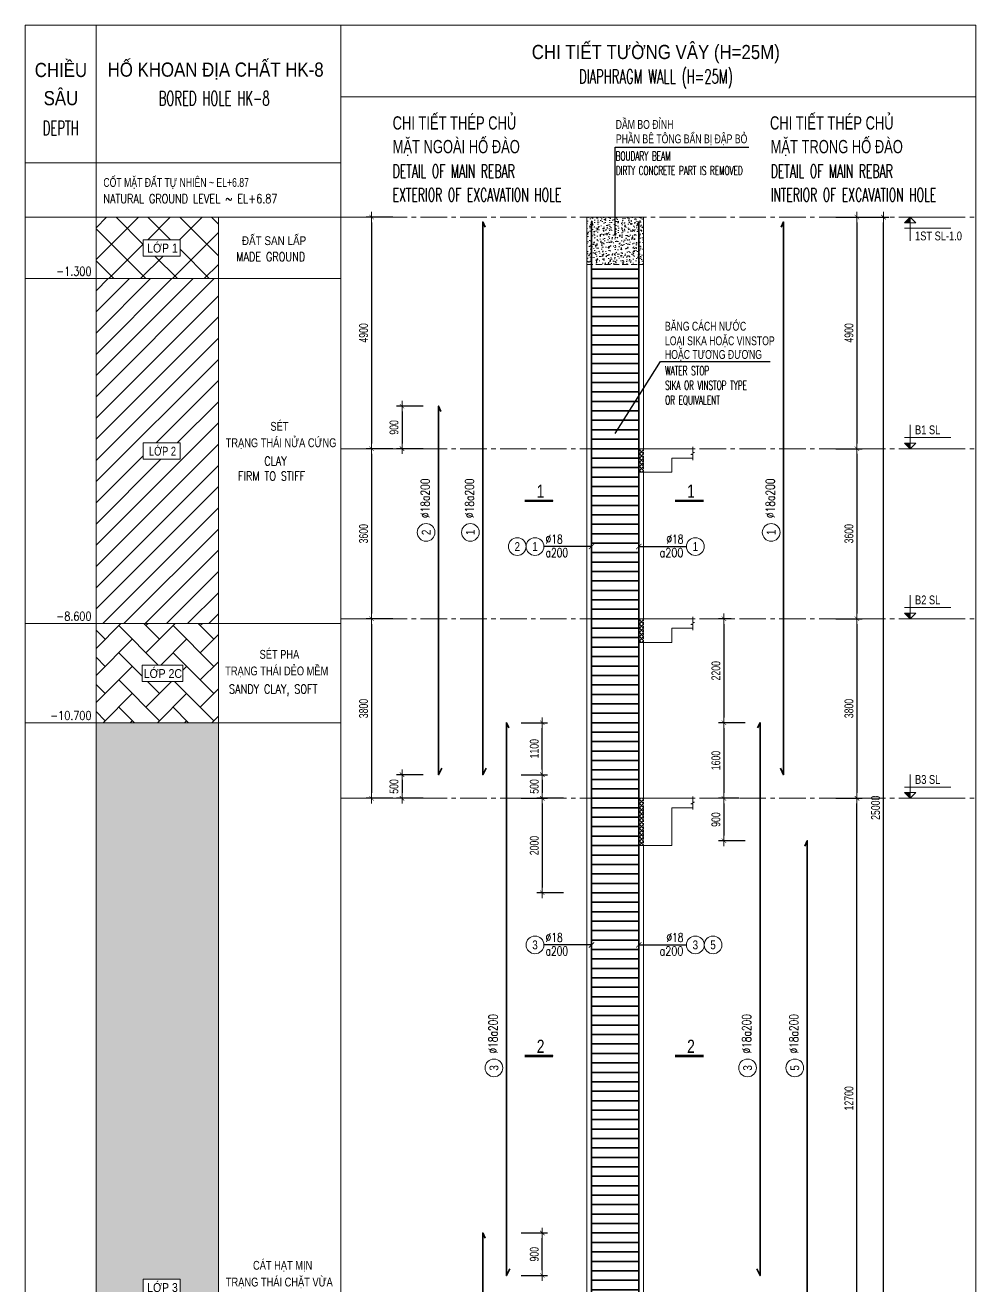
# Model space of a CAD drawing. Header units: millimetres. Extents: x -642477 to 1168880, y -27982 to 330379.
# Drawn here: x 863110 to 883231, y 77231 to 103911 of the extents above; entities that cross this region are included whole.
import ezdxf
from ezdxf.enums import TextEntityAlignment as Align

# ---------------------------------------------------------------- set-up
doc = ezdxf.new("R2010")
doc.units = ezdxf.units.MM
for name, pattern in [('CENTER2', [1.125, 0.75, -0.125, 0.125, -0.125]), ('HIDDEN', [0.375, 0.25, -0.125]), ('HIDDEN2', [4.7625, 3.175, -1.5875])]:
    doc.linetypes.add(name, pattern=pattern)
doc.layers.get('0').update_dxf_attribs({"lineweight": 20})
doc.layers.get('Defpoints').update_dxf_attribs({"color": 151, "lineweight": 9})
for name, color, linetype, lineweight in [('NDC_S_ANNO', 7, 'Continuous', 20), ('NDC_S_AXIS', 5, 'CENTER2', 13), ('NDC_S_BREAK-LINE', 1, 'Continuous', 15), ('NDC_S_CONTINUOUS', 3, 'Continuous', 20), ('NDC_S_DIM', 1, 'Continuous', 15), ('NDC_S_ENG TEXT', 2, 'Continuous', 20), ('NDC_S_ENG TITLE', 3, 'Continuous', 20), ('NDC_S_FOUNDATION NAME', 7, 'Continuous', 20), ('NDC_S_HATCH MATERIAL', 8, 'Continuous', 13), ('NDC_S_HIDDEN', 8, 'HIDDEN2', 13), ('NDC_S_LEADER', 1, 'Continuous', 15), ('NDC_S_LEVEL TEXT', 7, 'Continuous', 20), ('NDC_S_REBAR', 4, 'Continuous', 35), ('NDC_S_SYMBOL', 1, 'Continuous', 15), ('NDC_S_TEXT SYMBOL', 7, 'Continuous', 20), ('NDC_S_VN TEXT', 7, 'Continuous', 20), ('NDC_S_VN TITLE', 6, 'Continuous', 35), ('rev_20200806', 1, 'Continuous', 20)]:
    doc.layers.add(name, color=color, linetype=linetype, lineweight=lineweight)
doc.layers.get('rev_20200806').off()
doc.styles.add('ARIAL', font='arial.ttf', dxfattribs={"width": 0.8})
doc.styles.add('NDC_ANNO', font='', dxfattribs={"width": 0.8})
doc.styles.add('NDC_ARIAL', font='arial.ttf', dxfattribs={"width": 0.85})
doc.styles.add('NDC_DIM', font='', dxfattribs={"width": 0.75})
doc.styles.add('NDC_EN TXT', font='romans.shx', dxfattribs={"width": 0.8})
doc.styles.add('NDC_ROMANS', font='romans.shx', dxfattribs={"width": 0.8, "bigfont": 'vns.shx'})
doc.styles.get('NDC_ANNO').set_extended_font_data('Dotum')
doc.styles.get('NDC_DIM').set_extended_font_data('Dotum')
doc.dimstyles.new('NDC_dim_25', dxfattribs={"dimscale": 25, "dimtxt": 2.2, "dimasz": 1.5, "dimexe": 1.5, "dimexo": 2.5, "dimgap": 1, "dimtad": 1, "dimdec": 0, "dimzin": 0, "dimdsep": 46, "dimtxsty": 'NDC_DIM', "dimblk": 'DIMMARK', "dimcen": 0.09, "dimdle": 1.2, "dimclrd": 1, "dimclre": 1, "dimclrt": 3, "dimadec": 0, "dimazin": 0, "dimtfac": 1, "dimtdec": 0, "dimtix": 1, "dimtofl": 0, "dimtmove": 0, "dimatfit": 3, "dimfxl": 6, "dimfxlon": 1, "dimtolj": 1, "dimtzin": 0, "dimarcsym": 0})
doc.dimstyles.new('NDC_dim_75', dxfattribs={"dimscale": 75, "dimtxt": 2.5, "dimasz": 1.5, "dimexe": 1.5, "dimexo": 2.5, "dimgap": 1, "dimtad": 1, "dimdec": 0, "dimzin": 0, "dimdsep": 46, "dimtxsty": 'NDC_DIM', "dimblk": 'DIMMARK', "dimcen": 0.09, "dimdle": 1.2, "dimclrd": 1, "dimclre": 1, "dimclrt": 3, "dimadec": 0, "dimazin": 0, "dimtfac": 1, "dimtdec": 0, "dimtix": 1, "dimtofl": 0, "dimtmove": 0, "dimatfit": 3, "dimfxl": 6, "dimfxlon": 1, "dimtolj": 1, "dimtzin": 0, "dimarcsym": 0})

# ---------------------------------------------------------------- blocks, each defined once
blk = doc.blocks.new('*U191')
at = {"layer": 'NDC_S_ANNO', "color": 0, "linetype": 'ByBlock', "lineweight": -2}
blk.add_line((-4.36, 0), (1, 0), dxfattribs=at)
at = {"layer": 'NDC_S_ANNO', "ltscale": 0.005, "const_width": 0.5}
blk.add_lwpolyline([(1, 0), (-4.36, 0)], dxfattribs=at)
at = {"layer": 'NDC_S_TEXT SYMBOL', "linetype": 'ByBlock', "lineweight": -2, "style": 'NDC_ANNO', "width": 0.8}
blk.add_attdef('DETAIL', text='', height=2.5, dxfattribs=at).set_placement((-0.64, 1.82), align=Align.MIDDLE_RIGHT)
blk = doc.blocks.new('*U2807')
at = {"layer": 'NDC_S_REBAR', "ltscale": 80}
blk.add_line((-500, 0), (500, 0), dxfattribs=at)
blk = doc.blocks.new('*U2808')
at = {"layer": 'NDC_S_DIM', "color": 0, "linetype": 'ByBlock', "lineweight": -2, "transparency": 16777216}
for p in [(0, 23600), (0, 23400), (0, 23200), (0, 23000), (0, 22800), (0, 22600), (0, 22400), (0, 22200), (0, 22000), (0, 21800), (0, 21600), (0, 21400), (0, 21200), (0, 21000), (0, 20800), (0, 20600), (0, 20400), (0, 20200), (0, 20000), (0, 19800), (0, 19600), (0, 19400), (0, 19200), (0, 19000), (0, 18800), (0, 18600), (0, 18400), (0, 18200), (0, 18000), (0, 17800), (0, 17600), (0, 17400), (0, 17200), (0, 17000), (0, 16800), (0, 16600), (0, 16400), (0, 16200), (0, 16000), (0, 15800), (0, 15600), (0, 15400), (0, 15200), (0, 15000), (0, 14800), (0, 14600), (0, 14400), (0, 14200), (0, 14000), (0, 13800), (0, 13600), (0, 13400), (0, 13200), (0, 13000), (0, 12800), (0, 12600), (0, 12400), (0, 12200), (0, 12000), (0, 11800), (0, 11600), (0, 11400), (0, 11200), (0, 11000), (0, 10800), (0, 10600), (0, 10400), (0, 10200), (0, 10000), (0, 9800), (0, 9600), (0, 9400), (0, 9200), (0, 9000), (0, 8800), (0, 8600), (0, 8400), (0, 8200), (0, 8000), (0, 7800), (0, 7600), (0, 7400), (0, 7200), (0, 7000), (0, 6800), (0, 6600), (0, 6400), (0, 6200), (0, 6000), (0, 5800), (0, 5600), (0, 5400), (0, 5200), (0, 5000), (0, 4800), (0, 4600), (0, 4400), (0, 4200), (0, 4000), (0, 3800), (0, 3600), (0, 3400), (0, 3200), (0, 3000), (0, 2800), (0, 2600), (0, 2400), (0, 2200), (0, 2000), (0, 1800), (0, 1600), (0, 1400), (0, 1200), (0, 1000), (0, 800), (0, 600), (0, 400), (0, 200), (0, 0)]:
    blk.add_blockref('*U2807', p, dxfattribs=at)
blk = doc.blocks.new('DIMMARK')
at = {"layer": 'NDC_S_DIM', "color": 1}
blk.add_line((-1.5, 0), (1, 0), dxfattribs=at)
at = {"layer": 'NDC_S_DIM', "color": 2, "const_width": 0.1}
blk.add_lwpolyline([(-0.42, -0.42), (0.42, 0.42)], dxfattribs=at)
blk = doc.blocks.new('*D2809')
at = {"layer": 'Defpoints', "color": 0, "ltscale": 100, "transparency": 16777216}
for p in [(877310, 99848), (877310, 94948), (880716, 94948)]:
    blk.add_point(p, dxfattribs=at)
at = {"layer": 'NDC_S_DIM', "color": 1, "lineweight": -2, "ltscale": 100, "transparency": 16777216}
for p, q in [((880266, 99848), (880828, 99848)), ((880716, 99736), (880716, 95061)), ((880266, 94948), (880828, 94948))]:
    blk.add_line(p, q, dxfattribs=at)
at = {"layer": 'NDC_S_DIM', "color": 1, "lineweight": -2, "ltscale": 100, "transparency": 16777216, "xscale": 112.5, "yscale": 112.5, "zscale": 112.5}
for p, rotation in [((880716, 99848), 90), ((880716, 94948), 270)]:
    blk.add_blockref('DIMMARK', p, dxfattribs=dict(at, rotation=rotation))
at = {"layer": 'NDC_S_DIM', "color": 3, "ltscale": 100, "transparency": 16777216, "insert": (880547, 97398), "char_height": 187.5, "attachment_point": 5, "rotation": 90, "style": 'NDC_DIM'}
blk.add_mtext('\\A1;4900', dxfattribs=at)
blk = doc.blocks.new('*D2810')
at = {"layer": 'Defpoints', "color": 0, "ltscale": 100, "transparency": 16777216}
for p in [(877310, 94948), (877310, 91348), (880716, 91348)]:
    blk.add_point(p, dxfattribs=at)
at = {"layer": 'NDC_S_DIM', "color": 1, "lineweight": -2, "ltscale": 100, "transparency": 16777216}
for p, q in [((880266, 94948), (880828, 94948)), ((880716, 94836), (880716, 91461)), ((880266, 91348), (880828, 91348))]:
    blk.add_line(p, q, dxfattribs=at)
at = {"layer": 'NDC_S_DIM', "color": 1, "lineweight": -2, "ltscale": 100, "transparency": 16777216, "xscale": 112.5, "yscale": 112.5, "zscale": 112.5}
for p, rotation in [((880716, 94948), 90), ((880716, 91348), 270)]:
    blk.add_blockref('DIMMARK', p, dxfattribs=dict(at, rotation=rotation))
at = {"layer": 'NDC_S_DIM', "color": 3, "ltscale": 100, "transparency": 16777216, "insert": (880547, 93148), "char_height": 187.5, "attachment_point": 5, "rotation": 90, "style": 'NDC_DIM'}
blk.add_mtext('\\A1;3600', dxfattribs=at)
blk = doc.blocks.new('*D2811')
at = {"layer": 'Defpoints', "color": 0, "ltscale": 100, "transparency": 16777216}
for p in [(877310, 91348), (877310, 87548), (880716, 87548)]:
    blk.add_point(p, dxfattribs=at)
at = {"layer": 'NDC_S_DIM', "color": 1, "lineweight": -2, "ltscale": 100, "transparency": 16777216}
for p, q in [((880266, 91348), (880828, 91348)), ((880716, 91236), (880716, 87661)), ((880266, 87548), (880828, 87548))]:
    blk.add_line(p, q, dxfattribs=at)
at = {"layer": 'NDC_S_DIM', "color": 1, "lineweight": -2, "ltscale": 100, "transparency": 16777216, "xscale": 112.5, "yscale": 112.5, "zscale": 112.5}
for p, rotation in [((880716, 91348), 90), ((880716, 87548), 270)]:
    blk.add_blockref('DIMMARK', p, dxfattribs=dict(at, rotation=rotation))
at = {"layer": 'NDC_S_DIM', "color": 3, "ltscale": 100, "transparency": 16777216, "insert": (880547, 89448), "char_height": 187.5, "attachment_point": 5, "rotation": 90, "style": 'NDC_DIM'}
blk.add_mtext('\\A1;3800', dxfattribs=at)
blk = doc.blocks.new('*D2812')
at = {"layer": 'Defpoints', "color": 0, "ltscale": 100, "transparency": 16777216}
for p in [(877310, 99848), (881278, 99848), (877310, 74848)]:
    blk.add_point(p, dxfattribs=at)
at = {"layer": 'NDC_S_DIM', "color": 1, "lineweight": -2, "ltscale": 100, "transparency": 16777216}
for p, q in [((880828, 99848), (881391, 99848)), ((881278, 74961), (881278, 99736)), ((880828, 74848), (881391, 74848))]:
    blk.add_line(p, q, dxfattribs=at)
at = {"layer": 'NDC_S_DIM', "color": 1, "lineweight": -2, "ltscale": 100, "transparency": 16777216, "xscale": 112.5, "yscale": 112.5, "zscale": 112.5}
for p, rotation in [((881278, 99848), 90), ((881278, 74848), 270)]:
    blk.add_blockref('DIMMARK', p, dxfattribs=dict(at, rotation=rotation))
at = {"layer": 'NDC_S_DIM', "color": 3, "ltscale": 100, "transparency": 16777216, "insert": (881110, 87348), "char_height": 187.5, "attachment_point": 5, "rotation": 90, "style": 'NDC_DIM'}
blk.add_mtext('\\A1;25000', dxfattribs=at)
blk = doc.blocks.new('kata_block_CT')
at = {"layer": 'NDC_S_ANNO'}
blk.add_hatch(color=3, dxfattribs=at).paths.add_polyline_path([(0, 1.6), (-1.61, 1.6), (0, 0)])
at = {"layer": 'NDC_S_ANNO', "ltscale": 50}
h = blk.add_hatch(dxfattribs=at)
h.set_pattern_fill('ANSI31', color=256, scale=1.406, style=0)
h.paths.add_polyline_path([(0, 1.6), (0, 0), (1.61, 1.6)])
for p, q in [((11.56, 0), (-1.64, 0)), ((-1.59, 3.14), (11.47, 3.14))]:
    blk.add_line(p, q, dxfattribs=at)
for points in [[(0, 6.69), (0, 0)], [(0, 0), (-1.61, 1.6), (0, 1.6)], [(0, 0), (1.61, 1.6), (0, 1.6)]]:
    blk.add_lwpolyline(points, dxfattribs=at)
at = {"layer": 'NDC_S_ANNO', "color": 8, "ltscale": 50}
blk.add_lwpolyline([(0, 0), (-1.61, 1.6), (0, 1.6)], dxfattribs=at)
at = {"layer": 'NDC_S_TEXT SYMBOL', "color": 3, "style": 'NDC_ANNO', "width": 0.8}
blk.add_attdef('CT', (1.41, 4.07), '', height=2.5, dxfattribs=at)
blk = doc.blocks.new('*D2813')
at = {"layer": 'Defpoints', "color": 0, "ltscale": 100, "transparency": 16777216}
for p in [(877310, 87548), (880716, 87548), (877310, 74848)]:
    blk.add_point(p, dxfattribs=at)
at = {"layer": 'NDC_S_DIM', "color": 1, "lineweight": -2, "ltscale": 100, "transparency": 16777216}
for p, q in [((880266, 87548), (880828, 87548)), ((880716, 74961), (880716, 87436)), ((880266, 74848), (880828, 74848))]:
    blk.add_line(p, q, dxfattribs=at)
at = {"layer": 'NDC_S_DIM', "color": 1, "lineweight": -2, "ltscale": 100, "transparency": 16777216, "xscale": 112.5, "yscale": 112.5, "zscale": 112.5}
for p, rotation in [((880716, 87548), 90), ((880716, 74848), 270)]:
    blk.add_blockref('DIMMARK', p, dxfattribs=dict(at, rotation=rotation))
at = {"layer": 'NDC_S_DIM', "color": 3, "ltscale": 100, "transparency": 16777216, "insert": (880547, 81198), "char_height": 187.5, "attachment_point": 5, "rotation": 90, "style": 'NDC_DIM'}
blk.add_mtext('\\A1;12700', dxfattribs=at)
blk = doc.blocks.new('*D2814')
at = {"layer": 'Defpoints', "color": 0, "ltscale": 100, "transparency": 16777216}
for p in [(871356, 99848), (870442, 94948), (871356, 94948)]:
    blk.add_point(p, dxfattribs=at)
at = {"layer": 'NDC_S_DIM', "color": 1, "lineweight": -2, "ltscale": 100, "transparency": 16777216}
for p, q in [((870892, 99848), (870330, 99848)), ((870442, 99736), (870442, 95061)), ((870892, 94948), (870330, 94948))]:
    blk.add_line(p, q, dxfattribs=at)
at = {"layer": 'NDC_S_DIM', "color": 1, "lineweight": -2, "ltscale": 100, "transparency": 16777216, "xscale": 112.5, "yscale": 112.5, "zscale": 112.5}
for p, rotation in [((870442, 99848), 90), ((870442, 94948), 270)]:
    blk.add_blockref('DIMMARK', p, dxfattribs=dict(at, rotation=rotation))
at = {"layer": 'NDC_S_DIM', "color": 3, "ltscale": 100, "transparency": 16777216, "insert": (870273, 97398), "char_height": 187.5, "attachment_point": 5, "rotation": 90, "style": 'NDC_DIM'}
blk.add_mtext('\\A1;4900', dxfattribs=at)
blk = doc.blocks.new('*D2815')
at = {"layer": 'Defpoints', "color": 0, "ltscale": 100, "transparency": 16777216}
for p in [(871356, 94948), (870442, 91348), (871356, 91348)]:
    blk.add_point(p, dxfattribs=at)
at = {"layer": 'NDC_S_DIM', "color": 1, "lineweight": -2, "ltscale": 100, "transparency": 16777216}
for p, q in [((870892, 94948), (870330, 94948)), ((870442, 94836), (870442, 91461)), ((870892, 91348), (870330, 91348))]:
    blk.add_line(p, q, dxfattribs=at)
at = {"layer": 'NDC_S_DIM', "color": 1, "lineweight": -2, "ltscale": 100, "transparency": 16777216, "xscale": 112.5, "yscale": 112.5, "zscale": 112.5}
for p, rotation in [((870442, 94948), 90), ((870442, 91348), 270)]:
    blk.add_blockref('DIMMARK', p, dxfattribs=dict(at, rotation=rotation))
at = {"layer": 'NDC_S_DIM', "color": 3, "ltscale": 100, "transparency": 16777216, "insert": (870273, 93148), "char_height": 187.5, "attachment_point": 5, "rotation": 90, "style": 'NDC_DIM'}
blk.add_mtext('\\A1;3600', dxfattribs=at)
blk = doc.blocks.new('*D2816')
at = {"layer": 'Defpoints', "color": 0, "ltscale": 100, "transparency": 16777216}
for p in [(871356, 91348), (870442, 87548), (871356, 87548)]:
    blk.add_point(p, dxfattribs=at)
at = {"layer": 'NDC_S_DIM', "color": 1, "lineweight": -2, "ltscale": 100, "transparency": 16777216}
for p, q in [((870892, 91348), (870330, 91348)), ((870442, 91236), (870442, 87661)), ((870892, 87548), (870330, 87548))]:
    blk.add_line(p, q, dxfattribs=at)
at = {"layer": 'NDC_S_DIM', "color": 1, "lineweight": -2, "ltscale": 100, "transparency": 16777216, "xscale": 112.5, "yscale": 112.5, "zscale": 112.5}
for p, rotation in [((870442, 91348), 90), ((870442, 87548), 270)]:
    blk.add_blockref('DIMMARK', p, dxfattribs=dict(at, rotation=rotation))
at = {"layer": 'NDC_S_DIM', "color": 3, "ltscale": 100, "transparency": 16777216, "insert": (870273, 89448), "char_height": 187.5, "attachment_point": 5, "rotation": 90, "style": 'NDC_DIM'}
blk.add_mtext('\\A1;3800', dxfattribs=at)
blk = doc.blocks.new('*U367')
blk.add_circle((-2.5, 0), 2.5)
at = {"layer": 'NDC_S_VN TEXT', "color": 7, "style": 'ARIAL', "width": 0.8}
blk.add_attdef('SH2', text='', height=2.5, dxfattribs=at).set_placement((-2.5, 0), align=Align.MIDDLE)
at = {"layer": 'NDC_S_VN TEXT', "color": 3, "style": 'NDC_EN TXT', "width": 0.75}
for tag, p in [('DK1', (0.5, 0.85)), ('KC1', (0.5, -2.97))]:
    blk.add_attdef(tag, p, '', height=2.5, dxfattribs=at)
blk = doc.blocks.new('*D2817')
at = {"layer": 'Defpoints', "color": 0, "ltscale": 100, "transparency": 16777216}
for p in [(872797, 89148), (874056, 89148), (872797, 88048)]:
    blk.add_point(p, dxfattribs=at)
at = {"layer": 'NDC_S_DIM', "color": 1, "lineweight": -2, "ltscale": 100, "transparency": 16777216}
for p, q in [((873606, 89148), (874168, 89148)), ((874056, 88161), (874056, 89036)), ((873606, 88048), (874168, 88048))]:
    blk.add_line(p, q, dxfattribs=at)
at = {"layer": 'NDC_S_DIM', "color": 1, "lineweight": -2, "ltscale": 100, "transparency": 16777216, "xscale": 112.5, "yscale": 112.5, "zscale": 112.5}
for p, rotation in [((874056, 89148), 90), ((874056, 88048), 270)]:
    blk.add_blockref('DIMMARK', p, dxfattribs=dict(at, rotation=rotation))
at = {"layer": 'NDC_S_DIM', "color": 3, "ltscale": 100, "transparency": 16777216, "insert": (873887, 88598), "char_height": 187.5, "attachment_point": 5, "rotation": 90, "style": 'NDC_DIM'}
blk.add_mtext('\\A1;1100', dxfattribs=at)
blk = doc.blocks.new('*D2818')
at = {"layer": 'Defpoints', "color": 0, "ltscale": 100, "transparency": 16777216}
for p in [(872797, 78348), (874056, 78348), (873297, 77448)]:
    blk.add_point(p, dxfattribs=at)
at = {"layer": 'NDC_S_DIM', "color": 1, "lineweight": -2, "ltscale": 100, "transparency": 16777216}
for p, q in [((873606, 78348), (874168, 78348)), ((874056, 77561), (874056, 78236)), ((873606, 77448), (874168, 77448))]:
    blk.add_line(p, q, dxfattribs=at)
at = {"layer": 'NDC_S_DIM', "color": 1, "lineweight": -2, "ltscale": 100, "transparency": 16777216, "xscale": 112.5, "yscale": 112.5, "zscale": 112.5}
for p, rotation in [((874056, 78348), 90), ((874056, 77448), 270)]:
    blk.add_blockref('DIMMARK', p, dxfattribs=dict(at, rotation=rotation))
at = {"layer": 'NDC_S_DIM', "color": 3, "ltscale": 100, "transparency": 16777216, "insert": (873887, 77898), "char_height": 187.5, "attachment_point": 5, "rotation": 90, "style": 'NDC_DIM'}
blk.add_mtext('\\A1;900', dxfattribs=at)
blk = doc.blocks.new('*D2819')
at = {"layer": 'Defpoints', "color": 0, "ltscale": 100, "transparency": 16777216}
for p in [(872797, 88048), (872797, 87548), (874056, 87548)]:
    blk.add_point(p, dxfattribs=at)
at = {"layer": 'NDC_S_DIM', "color": 1, "lineweight": -2, "ltscale": 100, "transparency": 16777216}
for p, q in [((873606, 88048), (874168, 88048)), ((874056, 87936), (874056, 87661)), ((873606, 87548), (874168, 87548))]:
    blk.add_line(p, q, dxfattribs=at)
at = {"layer": 'NDC_S_DIM', "color": 1, "lineweight": -2, "ltscale": 100, "transparency": 16777216, "xscale": 112.5, "yscale": 112.5, "zscale": 112.5}
for p, rotation in [((874056, 88048), 90), ((874056, 87548), 270)]:
    blk.add_blockref('DIMMARK', p, dxfattribs=dict(at, rotation=rotation))
at = {"layer": 'NDC_S_DIM', "color": 3, "ltscale": 100, "transparency": 16777216, "insert": (873887, 87798), "char_height": 187.5, "attachment_point": 5, "rotation": 90, "style": 'NDC_DIM'}
blk.add_mtext('\\A1;500', dxfattribs=at)
blk = doc.blocks.new('*U366')
blk.add_circle((2.5, 0), 2.5)
at = {"layer": 'NDC_S_VN TEXT', "color": 3, "style": 'NDC_EN TXT'}
for tag, width, p in [('DK2', 0.75, (-0.85, 0.85)), ('KC2', 0.8, (-0.85, -2.97))]:
    blk.add_attdef(tag, text='', height=2.5, dxfattribs=dict(at, width=width)).set_placement(p, align=Align.RIGHT)
at = {"layer": 'NDC_S_VN TEXT', "color": 7, "style": 'ARIAL', "width": 0.8}
blk.add_attdef('SH3', text='', height=2.5, dxfattribs=at).set_placement((2.5, 0), align=Align.MIDDLE)
blk = doc.blocks.new('*D2820')
at = {"layer": 'Defpoints', "color": 0, "ltscale": 100, "transparency": 16777216}
for p in [(871860, 88048), (871086, 87548), (871860, 87548)]:
    blk.add_point(p, dxfattribs=at)
at = {"layer": 'NDC_S_DIM', "color": 1, "lineweight": -2, "ltscale": 100, "transparency": 16777216}
for p, q in [((871536, 88048), (870973, 88048)), ((871086, 87936), (871086, 87661)), ((871536, 87548), (870973, 87548))]:
    blk.add_line(p, q, dxfattribs=at)
at = {"layer": 'NDC_S_DIM', "color": 1, "lineweight": -2, "ltscale": 100, "transparency": 16777216, "xscale": 112.5, "yscale": 112.5, "zscale": 112.5}
for p, rotation in [((871086, 88048), 90), ((871086, 87548), 270)]:
    blk.add_blockref('DIMMARK', p, dxfattribs=dict(at, rotation=rotation))
at = {"layer": 'NDC_S_DIM', "color": 3, "ltscale": 100, "transparency": 16777216, "insert": (870917, 87798), "char_height": 187.5, "attachment_point": 5, "rotation": 90, "style": 'NDC_DIM'}
blk.add_mtext('\\A1;500', dxfattribs=at)
blk = doc.blocks.new('*D2821')
at = {"layer": 'Defpoints', "color": 0, "ltscale": 100, "transparency": 16777216}
for p in [(871860, 95848), (871086, 94948), (871860, 94948)]:
    blk.add_point(p, dxfattribs=at)
at = {"layer": 'NDC_S_DIM', "color": 1, "lineweight": -2, "ltscale": 100, "transparency": 16777216}
for p, q in [((871536, 95848), (870973, 95848)), ((871086, 95736), (871086, 95061)), ((871536, 94948), (870973, 94948))]:
    blk.add_line(p, q, dxfattribs=at)
at = {"layer": 'NDC_S_DIM', "color": 1, "lineweight": -2, "ltscale": 100, "transparency": 16777216, "xscale": 112.5, "yscale": 112.5, "zscale": 112.5}
for p, rotation in [((871086, 95848), 90), ((871086, 94948), 270)]:
    blk.add_blockref('DIMMARK', p, dxfattribs=dict(at, rotation=rotation))
at = {"layer": 'NDC_S_DIM', "color": 3, "ltscale": 100, "transparency": 16777216, "insert": (870917, 95398), "char_height": 187.5, "attachment_point": 5, "rotation": 90, "style": 'NDC_DIM'}
blk.add_mtext('\\A1;900', dxfattribs=at)
blk = doc.blocks.new('*D2822')
at = {"layer": 'Defpoints', "color": 0, "ltscale": 100, "transparency": 16777216}
for p in [(878238, 91348), (877900, 89148), (878665, 89148)]:
    blk.add_point(p, dxfattribs=at)
at = {"layer": 'NDC_S_DIM', "color": 1, "lineweight": -2, "ltscale": 100, "transparency": 16777216}
for p, q in [((878050, 91348), (877787, 91348)), ((877900, 91236), (877900, 89261)), ((878350, 89148), (877787, 89148))]:
    blk.add_line(p, q, dxfattribs=at)
at = {"layer": 'NDC_S_DIM', "color": 1, "lineweight": -2, "ltscale": 100, "transparency": 16777216, "xscale": 112.5, "yscale": 112.5, "zscale": 112.5}
for p, rotation in [((877900, 91348), 90), ((877900, 89148), 270)]:
    blk.add_blockref('DIMMARK', p, dxfattribs=dict(at, rotation=rotation))
at = {"layer": 'NDC_S_DIM', "color": 3, "ltscale": 100, "transparency": 16777216, "insert": (877731, 90248), "char_height": 187.5, "attachment_point": 5, "rotation": 90, "style": 'NDC_DIM'}
blk.add_mtext('\\A1;2200', dxfattribs=at)
blk = doc.blocks.new('*D2823')
at = {"layer": 'Defpoints', "color": 0, "ltscale": 100, "transparency": 16777216}
for p in [(878665, 89148), (877900, 87548), (878407, 87548)]:
    blk.add_point(p, dxfattribs=at)
at = {"layer": 'NDC_S_DIM', "color": 1, "lineweight": -2, "ltscale": 100, "transparency": 16777216}
for p, q in [((878350, 89148), (877787, 89148)), ((877900, 89036), (877900, 87661)), ((878219, 87548), (877787, 87548))]:
    blk.add_line(p, q, dxfattribs=at)
at = {"layer": 'NDC_S_DIM', "color": 1, "lineweight": -2, "ltscale": 100, "transparency": 16777216, "xscale": 112.5, "yscale": 112.5, "zscale": 112.5}
for p, rotation in [((877900, 89148), 90), ((877900, 87548), 270)]:
    blk.add_blockref('DIMMARK', p, dxfattribs=dict(at, rotation=rotation))
at = {"layer": 'NDC_S_DIM', "color": 3, "ltscale": 100, "transparency": 16777216, "insert": (877731, 88348), "char_height": 187.5, "attachment_point": 5, "rotation": 90, "style": 'NDC_DIM'}
blk.add_mtext('\\A1;1600', dxfattribs=at)
blk = doc.blocks.new('*D2824')
at = {"layer": 'Defpoints', "color": 0, "ltscale": 100, "transparency": 16777216}
for p in [(878407, 87548), (877900, 86648), (879665, 86648)]:
    blk.add_point(p, dxfattribs=at)
at = {"layer": 'NDC_S_DIM', "color": 1, "lineweight": -2, "ltscale": 100, "transparency": 16777216}
for p, q in [((878219, 87548), (877787, 87548)), ((877900, 87436), (877900, 86761)), ((878350, 86648), (877787, 86648))]:
    blk.add_line(p, q, dxfattribs=at)
at = {"layer": 'NDC_S_DIM', "color": 1, "lineweight": -2, "ltscale": 100, "transparency": 16777216, "xscale": 112.5, "yscale": 112.5, "zscale": 112.5}
for p, rotation in [((877900, 87548), 90), ((877900, 86648), 270)]:
    blk.add_blockref('DIMMARK', p, dxfattribs=dict(at, rotation=rotation))
at = {"layer": 'NDC_S_DIM', "color": 3, "ltscale": 100, "transparency": 16777216, "insert": (877731, 87098), "char_height": 187.5, "attachment_point": 5, "rotation": 90, "style": 'NDC_DIM'}
blk.add_mtext('\\A1;900', dxfattribs=at)
blk = doc.blocks.new('HK8')
at = {"layer": 'NDC_S_HATCH MATERIAL', "ltscale": 100}
h = blk.add_hatch(dxfattribs=at)
h.set_pattern_fill('ANSI37', color=256, scale=150, angle=90)
h.set_pattern_definition([(135, (178280.06, 324566.9), (-336.7596, -336.7596), []), (225, (178280.06, 324566.9), (336.7596, -336.7596), [])])
h.paths.add_polyline_path([(4089, -4063), (1500, -4063), (1500, -5363), (4089, -5363)])
h.paths.add_polyline_path([(2499, -4886), (2499, -4540), (3277, -4540), (3277, -4886)], flags=16)
h = blk.add_hatch(dxfattribs=at)
h.set_pattern_fill('ANSI31', color=256, scale=100)
h.set_pattern_definition([(45, (58959.74, -111519.68), (-224.5064, 224.5064), [])])
h.paths.add_polyline_path([(4089, -5363), (1500, -5363), (1500, -12663), (4089, -12663)])
h.paths.add_polyline_path([(2499, -9186), (2499, -8840), (3277, -8840), (3277, -9186)], flags=16)
h = blk.add_hatch(dxfattribs=at)
h.set_pattern_fill('AR-HBONE', color=256, scale=4)
h.set_pattern_definition([(45, (178280.06, 321671.12), (6e-14, 574.7364), [1219.2, -406.4]), (135, (178567.43, 321958.5), (6e-14, 574.7364), [1219.2, -406.4])])
h.paths.add_polyline_path([(4089, -12663), (1500, -12663), (1500, -14763), (4089, -14763)])
h.paths.add_polyline_path([(2474, -13891), (2474, -13545), (3334, -13545), (3334, -13891)], flags=16)
h = blk.add_hatch(dxfattribs=at)
h.set_pattern_fill('AR-CONC', color=256, scale=4)
h.set_pattern_definition([(50, (178280.06, 319932.73), (728.7387, -63.7563), [76.2, -838.2]), (355, (178280.1, 319932.7), (-140.9737, 764.2274), [60.96, -670.5623]), (100.45144, (178340.8, 319927.4), (587.765, 700.471), [64.76, -712.361]), (46.1842, (178280.1, 320135.9), (1084.3162, -168.1693), [114.3, -1257.3]), (96.63556, (178370.4, 320121.9), (949.6165, 989.7045), [97.14, -1068.5424]), (351.18415, (178280.1, 320135.9), (949.6165, 989.7045), [91.44, -1005.839]), (21, (178381.66, 320085.13), (606.4576, -409.0608), [76.2, -838.2]), (326, (178381.7, 320085.1), (247.2081, 736.7519), [60.96, -670.56]), (71.45144, (178432.2, 320051.05), (853.6657, 327.6911), [64.76, -712.3598]), (37.5, (178280.06, 319932.73), (12.35441, 338.22016), [0, -662.432, 0, -680.72, 0, -673.1]), (7.5, (178280.06, 319932.73), (267.27865, 400.7223), [0, -388.112, 0, -647.192, 0, -256.54]), (327.5, (178053.5, 319932.73), (542.36238, -22.91498), [0, -254, 0, -792.48, 0, -1051.56]), (317.5, (177951.9, 319932.73), (592.5167, 101.70596), [0, -330.2, 0, -526.288, 0, -746.76])])
h.paths.add_polyline_path([(4089, -14763), (1500, -14763), (1500, -38663), (4089, -38663)])
h.paths.add_polyline_path([(3277, -26540), (3277, -26886), (2499, -26886), (2499, -26540)], flags=16)
h = blk.add_hatch(dxfattribs=at)
h.set_pattern_fill('CROSS', color=256, scale=60)
h.set_pattern_definition([(0, (178280.06, 322692.3), (381, 381), [190.5, -571.5]), (90, (178375.3, 322597.07), (-381, 381), [190.5, -571.5])])
h.paths.add_polyline_path([(4089, -38663), (1500, -38663), (1500, -40178), (4089, -40178)])
h.paths.add_polyline_path([(2499, -39594), (2499, -39247), (3277, -39247), (3277, -39594)], flags=16)
at = {"layer": 'NDC_S_CONTINUOUS'}
for p, q in [((0, -40178), (0, 0)), ((1500, -40178), (1500, 0)), ((6679, -40178), (6679, 0)), ((6679, -4063), (0, -4063)), ((4089, -40178), (4089, -4063)), ((6679, -5363), (0, -5363)), ((1500, -5363), (300, -5363)), ((1500, -12663), (0, -12663)), ((6679, -12663), (1500, -12663)), ((6679, -12663), (1500, -12663)), ((1500, -14763), (0, -14763)), ((6679, -14763), (1500, -14763)), ((6679, -14763), (1500, -14763)), ((1500, -38663), (0, -38663)), ((6679, -38663), (1500, -38663)), ((6679, -40178), (0, -40178))]:
    blk.add_line(p, q, dxfattribs=at)
for points in [[(0, 0), (6679, 0)], [(6679, -2914), (0, -2914)]]:
    blk.add_lwpolyline(points, dxfattribs=at)
at = {"layer": 'NDC_S_DIM'}
for points in [[(2499, -4540), (3277, -4540), (3277, -4886), (2499, -4886)], [(2499, -8840), (3277, -8840), (3277, -9186), (2499, -9186)], [(2474, -13545), (3334, -13545), (3334, -13891), (2474, -13891)], [(2499, -26540), (3277, -26540), (3277, -26886), (2499, -26886)], [(2499, -39247), (3277, -39247), (3277, -39594), (2499, -39594)]]:
    blk.add_lwpolyline(points, close=True, dxfattribs=at)
at = {"layer": 'NDC_S_ENG TEXT', "style": 'NDC_ROMANS', "width": 0.8}
for s, p in [('-1.300', (1404, -5209)), ('-8.600', (1404, -12509)), ('-10.700', (1404, -14609)), ('-34.600', (1404, -38509))]:
    blk.add_text(s, height=187.5, dxfattribs=at).set_placement(p, align=Align.MIDDLE_RIGHT)
at = {"layer": 'NDC_S_ENG TITLE', "style": 'NDC_EN TXT', "width": 0.6}
for s, p in [('BORED HOLE HK-8', (3999, -1547)), ('DEPTH', (751, -2176))]:
    blk.add_text(s, height=300, dxfattribs=at).set_placement(p, align=Align.MIDDLE)
at = {"layer": 'NDC_S_FOUNDATION NAME', "style": 'NDC_ARIAL', "width": 0.7}
blk.add_text('CỐT MẶT ĐẤT TỰ NHIÊN ~ EL+6.87', height=187.5, dxfattribs=at).set_placement((1655, -3422))
at = {"layer": 'NDC_S_VN TEXT', "style": 'NDC_EN TXT', "width": 0.8}
blk.add_text('NATURAL GROUND LEVEL ~ EL+6.87', height=187.5, dxfattribs=at).set_placement((1655, -3765))
at = {"layer": 'NDC_S_VN TEXT'}
for s, style, width, p in [('ĐẤT SAN LẤP', 'NDC_ARIAL', 0.8, (4586, -4560)), ('MADE GROUND', 'NDC_EN TXT', 0.8, (4467, -4899)), ('SÉT', 'NDC_ARIAL', 0.75, (5190, -8490)), ('TRẠNG THÁI NỬA CỨNG', 'NDC_ARIAL', 0.75, (4244, -8837)), ('CLAY', 'NDC_EN TXT', 0.8, (5060, -9225)), ('FIRM TO STIFF', 'NDC_EN TXT', 0.8, (4504, -9543)), ('SÉT PHA', 'NDC_ARIAL', 0.75, (4961, -13316)), ('TRẠNG THÁI DẺO MỀM', 'NDC_ARIAL', 0.75, (4233, -13667)), ('SANDY CLAY, SOFT', 'NDC_EN TXT', 0.8, (4315, -14051)), ('CÁT HẠT MỊN', 'NDC_ARIAL', 0.75, (4822, -26247)), ('TRẠNG THÁI CHẶT VỪA', 'NDC_ARIAL', 0.75, (4247, -26601)), ('FINE SAND-COARSE SAND', 'NDC_EN TXT', 0.6, (4286, -27089)), ('MEDIUM DENSE', 'NDC_EN TXT', 0.8, (4338, -27457)), ('CÁT HẠT MỊN', 'NDC_ARIAL', 0.75, (4533, -38878)), ('TRẠNG THÁI CHẶT ', 'NDC_ARIAL', 0.75, (4430, -39248)), ('FINE SAND-COARSE SAND', 'NDC_EN TXT', 0.6, (4221, -39665)), ('DENSE', 'NDC_EN TXT', 0.8, (4688, -40000))]:
    blk.add_text(s, height=187.5, dxfattribs=dict(at, style=style, width=width)).set_placement(p, align=Align.MIDDLE_LEFT)
at = {"layer": 'NDC_S_VN TITLE', "style": 'NDC_ARIAL'}
for s, height, width, p in [('CHIỀU', 300, 0.85, (756, -904)), ('HỐ KHOAN ĐỊA CHẤT HK-8', 300, 0.85, (4031, -927)), ('SÂU', 300, 0.85, (756, -1505)), ('LỚP 1', 187.5, 0.85, (2906, -4694)), ('LỚP 2', 187.5, 0.75, (2906, -8994)), ('LỚP 2C', 187.5, 0.85, (2914, -13699)), ('LỚP 3', 187.5, 0.85, (2906, -26694)), ('LỚP 4', 187.5, 0.85, (2906, -39401))]:
    blk.add_text(s, height=height, dxfattribs=dict(at, width=width)).set_placement(p, align=Align.MIDDLE)
blk = doc.blocks.new('*D2846')
at = {"layer": 'Defpoints', "color": 0, "ltscale": 100, "transparency": 16777216}
for p in [(874830, 87548), (874056, 85548), (874826, 85548)]:
    blk.add_point(p, dxfattribs=at)
at = {"layer": 'NDC_S_DIM', "color": 1, "lineweight": -2, "ltscale": 100, "transparency": 16777216}
for p, q in [((874506, 87548), (873943, 87548)), ((874056, 87436), (874056, 85661)), ((874506, 85548), (873943, 85548))]:
    blk.add_line(p, q, dxfattribs=at)
at = {"layer": 'NDC_S_DIM', "color": 1, "lineweight": -2, "ltscale": 100, "transparency": 16777216, "xscale": 112.5, "yscale": 112.5, "zscale": 112.5}
for p, rotation in [((874056, 87548), 90), ((874056, 85548), 270)]:
    blk.add_blockref('DIMMARK', p, dxfattribs=dict(at, rotation=rotation))
at = {"layer": 'NDC_S_DIM', "color": 3, "ltscale": 100, "transparency": 16777216, "insert": (873887, 86548), "char_height": 187.5, "attachment_point": 5, "rotation": 90, "style": 'NDC_DIM'}
blk.add_mtext('\\A1;2000', dxfattribs=at)

msp = doc.modelspace()

# ---------------------------------------------------------------- hatches: boundary and pattern name
at = {"layer": 'NDC_S_HATCH MATERIAL', "ltscale": 100}
h = msp.add_hatch(dxfattribs=at)
h.set_pattern_fill('AR-CONC', color=256)
h.set_pattern_definition([(50, (994601.97, 427166.72), (182.18467, -15.939086), [19.05, -209.55]), (355, (994601.97, 427166.72), (-35.24342, 191.05685), [15.24, -167.64058]), (100.451445, (994617.16, 427165.4), (146.94125, 175.11775), [16.19001, -178.09024]), (46.1842, (994601.97, 427217.52), (271.07904, -42.04233), [28.575, -314.325]), (96.63556, (994624.56, 427214.02), (237.40413, 247.42612), [24.28502, -267.1356]), (351.18415, (994601.97, 427217.52), (237.40413, 247.42612), [22.85997, -251.45973]), (21, (994627.37, 427204.82), (151.61439, -102.2652), [19.05, -209.55]), (326, (994627.37, 427204.82), (61.80203, 184.18797), [15.24, -167.64]), (71.451445, (994640.01, 427196.3), (213.41642, 81.92277), [16.19001, -178.08994]), (37.5, (994601.974, 427166.72), (3.088603, 84.555039), [0, -165.608, 0, -170.18, 0, -168.275]), (7.5, (994601.97, 427166.72), (66.819663, 100.180575), [0, -97.028, 0, -161.798, 0, -64.135]), (327.5, (994545.33, 427166.72), (135.590595, -5.728744), [0, -63.5, 0, -198.12, 0, -262.89]), (317.5, (994519.93, 427166.72), (148.12918, 25.42649), [0, -82.55, 0, -131.572, 0, -186.69])])
h.paths.add_polyline_path([(876197.9, 99848.1), (874997.9, 99848.1), (874997.9, 98848.1), (876197.9, 98848.1)])
at = {"layer": 'NDC_S_HATCH MATERIAL'}
h = msp.add_hatch(dxfattribs=at)
h.set_pattern_fill('ANSI37', color=256, scale=500)
h.set_pattern_definition([(45, (868819.506, 7995.99), (-44.194174, 44.194174), []), (135, (868819.506, 7995.99), (-44.194174, -44.194174), [])])
h.paths.add_polyline_path([(876197.9, 94948.1), (876097.9, 94948.1), (876097.9, 94448.1), (876197.9, 94448.1)])
h = msp.add_hatch(dxfattribs=at)
h.set_pattern_fill('ANSI37', color=256, scale=500)
h.set_pattern_definition([(45, (868819.506, 4395.99), (-44.194174, 44.194174), []), (135, (868819.506, 4395.99), (-44.194174, -44.194174), [])])
h.paths.add_polyline_path([(876197.9, 91348.1), (876097.9, 91348.1), (876097.9, 90848.1), (876197.9, 90848.1)])
h = msp.add_hatch(dxfattribs=at)
h.set_pattern_fill('ANSI37', color=256, scale=500)
h.set_pattern_definition([(45, (868819.506, 595.99), (-44.194174, 44.194174), []), (135, (868819.506, 595.99), (-44.194174, -44.194174), [])])
h.paths.add_polyline_path([(876197.9, 87548.1), (876097.9, 87548.1), (876097.9, 86548.1), (876197.9, 86548.1)])

# ---------------------------------------------------------------- linework, layer by layer
at = {"layer": 'NDC_S_AXIS', "ltscale": 750}
for p, q in [((869789.3, 99848.1), (883231.4, 99848.1)), ((869789.3, 94948.1), (883231.4, 94948.1)), ((869789.3, 91348.1), (883231.4, 91348.1)), ((869789.3, 87548.1), (883231.4, 87548.1))]:
    msp.add_line(p, q, dxfattribs=at)
at = {"layer": 'NDC_S_BREAK-LINE'}
for points in [[(877240.2, 94708.1), (877240.2, 94828.1), (877200.2, 94828.1), (877280.2, 94868.1), (877240.2, 94868.1), (877240.2, 94988.1)], [(877240.2, 91108.1), (877240.2, 91228.1), (877200.2, 91228.1), (877280.2, 91268.1), (877240.2, 91268.1), (877240.2, 91388.1)], [(877240.2, 87308.1), (877240.2, 87428.1), (877200.2, 87428.1), (877280.2, 87468.1), (877240.2, 87468.1), (877240.2, 87588.1)]]:
    msp.add_lwpolyline(points, dxfattribs=at)
at = {"layer": 'NDC_S_CONTINUOUS', "ltscale": 100}
for p, q in [((869789.3, 103910.8), (883231.4, 103910.8)), ((883231.4, 103910.8), (883231.4, 63732.8)), ((869789.3, 102395.1), (883231.4, 102395.1))]:
    msp.add_line(p, q, dxfattribs=at)
for points in [[(876197.9, 86548.1), (876197.9, 74848.1), (874997.9, 74848.1), (874997.9, 99848.1), (876197.9, 99848.1), (876197.9, 94948.1)], [(877240.2, 94948.1), (876097.9, 94948.1), (876097.9, 94448.1), (876797.9, 94448.1), (876797.9, 94748.1), (877240.2, 94748.1)], [(876197.9, 94448.1), (876197.9, 91348.1)], [(877240.2, 91348.1), (876097.9, 91348.1), (876097.9, 90848.1), (876797.9, 90848.1), (876797.9, 91148.1), (877240.2, 91148.1)], [(876197.9, 90848.1), (876197.9, 87548.1)], [(877240.2, 87548.1), (876097.9, 87548.1), (876097.9, 86548.1), (876797.9, 86548.1), (876797.9, 87348.1), (877240.2, 87348.1)]]:
    msp.add_lwpolyline(points, dxfattribs=at)
at = {"layer": 'NDC_S_DIM'}
for centre in [(871596.3, 93177.1), (872532.7, 93177.1), (878900.5, 93177.1), (873526, 92876.7), (877669.8, 84445.3), (873032.7, 81842.5), (878400.5, 81842.5), (879400.5, 81842.5)]:
    msp.add_circle(centre, 187.5, dxfattribs=at)
at = {"layer": 'NDC_S_HIDDEN', "linetype": 'HIDDEN', "ltscale": 500}
msp.add_line((874997.9, 98848.1), (876197.9, 98848.1), dxfattribs=at)
at = {"layer": 'NDC_S_HIDDEN', "linetype": 'HIDDEN', "ltscale": 200}
for p, q in [((876197.9, 94948.1), (876197.9, 94448.1)), ((876197.9, 91348.1), (876197.9, 90848.1)), ((876197.9, 87548.1), (876197.9, 86548.1))]:
    msp.add_line(p, q, dxfattribs=at)
at = {"layer": 'NDC_S_REBAR', "ltscale": 80}
for points in [[(872865.4, 88189), (872796.8, 88048.1), (872796.8, 99748.1), (872847.6, 99638.1)], [(875122.9, 75023.1), (875097.9, 74948.1), (875097.9, 99748.1), (875122.9, 99673.1)], [(876072.9, 75023.1), (876097.9, 74948.1), (876097.9, 99748.1), (876072.9, 99673.1)], [(879096, 88189), (879164.6, 88048.1), (879164.6, 99748.1), (879113.9, 99638.1)], [(871929, 88189), (871860.5, 88048.1), (871860.5, 95848.1), (871911.2, 95738.1)], [(873365.4, 77589), (873296.8, 77448.1), (873296.8, 89148.1), (873347.6, 89038.1)], [(878596, 77589), (878664.6, 77448.1), (878664.6, 89148.1), (878613.9, 89038.1)], [(879596, 75089), (879664.6, 74948.1), (879664.6, 86648.1), (879613.9, 86538.1)], [(872865.4, 75089), (872796.8, 74948.1), (872796.8, 78348.1), (872847.6, 78238.1)]]:
    msp.add_lwpolyline(points, dxfattribs=at)

# ---------------------------------------------------------------- block references
at = {"layer": 'NDC_S_DIM', "xscale": -1, "rotation": 180}
msp.add_blockref('*U2808', (875597.9, 98748.1), dxfattribs=at)
at = {"layer": 'NDC_S_DIM', "ltscale": 80, "xscale": 75, "yscale": 75, "zscale": 75}
for name, p, values in [('*U367', (874088.5, 92876.7), {'SH2': '1', 'DK1': '%%C18', 'KC1': 'a200'}), ('*U366', (877107.3, 92876.7), {'SH3': '1', 'DK2': '%%C18', 'KC2': 'a200'}), ('*U367', (874088.5, 84445.3), {'SH2': '3', 'DK1': '%%C18', 'KC1': 'a200'}), ('*U366', (877107.3, 84445.3), {'SH3': '3', 'DK2': '%%C18', 'KC2': 'a200'})]:
    msp.add_blockref(name, p, dxfattribs=at).add_auto_attribs(values)
at = {"layer": 'NDC_S_SYMBOL', "xscale": 112, "yscale": 112, "zscale": 112}
for p, values in [((874173.3, 93844.2), {'DETAIL': '1'}), ((877356, 93844.2), {'DETAIL': '1'}), ((874173.3, 82095.1), {'DETAIL': '2'}), ((877356, 82095.1), {'DETAIL': '2'})]:
    msp.add_blockref('*U191', p, dxfattribs=at).add_auto_attribs(values)
at = {"layer": 'NDC_S_VN TEXT'}
ref = msp.add_blockref('kata_block_CT', (881840, 99848.1), dxfattribs=dict(at, xscale=-75, yscale=75, zscale=75, rotation=180))
ref.add_attrib('CT', '1ST SL-1.0', (881945.7, 99356.5), dxfattribs={"layer": 'NDC_S_TEXT SYMBOL', "color": 3, "height": 187.5, "style": 'NDC_ANNO', "width": 0.8})
at = {"layer": 'NDC_S_VN TEXT', "xscale": 75, "yscale": 75, "zscale": 75}
for p, values in [((881840, 94948.1), {'CT': 'B1 SL'}), ((881840, 91348.1), {'CT': 'B2 SL'}), ((881840, 87548.1), {'CT': 'B3 SL'})]:
    msp.add_blockref('kata_block_CT', p, dxfattribs=at).add_auto_attribs(values)
at = {"layer": 'rev_20200806'}
msp.add_blockref('HK8', (863110.4, 103910.8), dxfattribs=at)

# ---------------------------------------------------------------- texts
at = {"layer": 'NDC_S_ENG TITLE', "style": 'NDC_EN TXT', "width": 0.6}
msp.add_text('DIAPHRAGM WALL (H=25M)', height=300, dxfattribs=at).set_placement((876458, 102802.3), align=Align.MIDDLE)
for s, height, p in [('BOUDARY BEAM', 187.5, (875609.4, 101140.7)), ('DETAIL OF MAIN REBAR', 280, (870887.8, 100822.1)), ('DIRTY CONCRETE PART IS REMOVED', 187.5, (875614.1, 100835.2)), ('DETAIL OF MAIN REBAR', 280, (878889.2, 100822.1)), ('EXTERIOR OF EXCAVATION HOLE', 280, (870887.8, 100321.1)), ('INTERIOR OF EXCAVATION HOLE', 280, (878889.2, 100321.1)), ('WATER STOP', 187.5, (876657, 96598.1)), ('SIKA OR VINSTOP TYPE', 187.5, (876657, 96289.5)), ('OR EQUIVALENT', 187.5, (876657, 95976))]:
    msp.add_text(s, height=height, dxfattribs=at).set_placement(p, align=Align.MIDDLE_LEFT)
at = {"layer": 'NDC_S_LEVEL TEXT', "style": 'NDC_ARIAL', "width": 0.7}
for s, height, p in [('CHI TIẾT THÉP CHỦ', 280, (870887.8, 101842.8)), ('DẦM BO ĐỈNH', 187.5, (875609.4, 101811.1)), ('CHI TIẾT THÉP CHỦ', 280, (878874.9, 101842.8)), ('PHẦN BÊ TÔNG BẨN BỊ ĐẬP BỎ', 187.5, (875614.1, 101505.5)), ('MẶT NGOÀI HỐ ĐÀO', 280, (870887.8, 101341.8)), ('MẶT TRONG HỐ ĐÀO', 280, (878889.2, 101341.8)), ('BĂNG CÁCH NƯỚC', 187.5, (876652.4, 97540.3)), ('LOẠI SIKA HOẶC VINSTOP', 187.5, (876652.4, 97231.6)), ('HOẶC TƯƠNG ĐƯƠNG', 187.5, (876652.4, 96942.3))]:
    msp.add_text(s, height=height, dxfattribs=at).set_placement(p, align=Align.MIDDLE_LEFT)
at = {"layer": 'NDC_S_VN TEXT', "color": 3, "style": 'NDC_EN TXT', "width": 0.75}
for p in [(871670.7, 93479.5), (872607.1, 93479.5), (878974.8, 93479.5), (873107.1, 82144.9), (878474.8, 82144.9), (879474.8, 82144.9)]:
    msp.add_text('%%C18a200', height=187.5, rotation=90, dxfattribs=at).set_placement(p)
at = {"layer": 'NDC_S_VN TEXT', "color": 7, "style": 'ARIAL', "width": 0.8}
for s, p in [('2', (871596.3, 93177.1)), ('1', (872532.7, 93177.1)), ('1', (878900.5, 93177.1)), ('3', (873032.7, 81842.5)), ('3', (878400.5, 81842.5)), ('5', (879400.5, 81842.5))]:
    msp.add_text(s, height=187.5, rotation=90, dxfattribs=at).set_placement(p, align=Align.MIDDLE)
for s, p in [('2', (873526, 92876.7)), ('5', (877669.8, 84445.3))]:
    msp.add_text(s, height=187.5, dxfattribs=at).set_placement(p, align=Align.MIDDLE)
at = {"layer": 'NDC_S_VN TITLE', "style": 'NDC_ARIAL', "width": 0.85}
msp.add_text('CHI TIẾT TƯỜNG VÂY (H=25M)', height=300, dxfattribs=at).set_placement((876458, 103344.3), align=Align.MIDDLE)

# ---------------------------------------------------------------- dimensions: what is measured, and where the dimension line sits
at = {"layer": 'NDC_S_DIM', "ltscale": 100}
for base, p1, p2, picture, middle in [((870442.1, 94948.1), (871356.2, 99848.1), (871356.2, 94948.1), '*D2814', (870273.2, 97398.1)), ((880715.9, 94948.1), (877310.4, 99848.1), (877310.4, 94948.1), '*D2809', (880547, 97398.1)), ((881278.4, 99848.1), (877310.4, 74848.1), (877310.4, 99848.1), '*D2812', (881109.5, 87348.1)), ((871085.7, 94948.1), (871860.5, 95848.1), (871860.5, 94948.1), '*D2821', (870916.8, 95398.1)), ((870442.1, 91348.1), (871356.2, 94948.1), (871356.2, 91348.1), '*D2815', (870273.2, 93148.1)), ((880715.9, 91348.1), (877310.4, 94948.1), (877310.4, 91348.1), '*D2810', (880547, 93148.1)), ((870442.1, 87548.1), (871356.2, 91348.1), (871356.2, 87548.1), '*D2816', (870273.2, 89448.1)), ((880715.9, 87548.1), (877310.4, 91348.1), (877310.4, 87548.1), '*D2811', (880547, 89448.1)), ((877900, 89148.1), (878237.9, 91348.1), (878664.6, 89148.1), '*D2822', (877731.1, 90248.1)), ((874055.6, 89148.1), (872796.8, 88048.1), (872796.8, 89148.1), '*D2817', (873886.8, 88598.1)), ((871085.7, 87548.1), (871860.5, 88048.1), (871860.5, 87548.1), '*D2820', (870916.8, 87798.1)), ((874055.6, 87548.1), (872796.8, 88048.1), (872796.8, 87548.1), '*D2819', (873886.8, 87798.1)), ((874055.6, 85548.1), (874830.4, 87548.1), (874826, 85548.1), '*D2846', (873886.8, 86548.1)), ((880715.9, 87548.1), (877310.4, 74848.1), (877310.4, 87548.1), '*D2813', (880547, 81198.1)), ((874055.6, 78348.1), (873296.8, 77448.1), (872796.8, 78348.1), '*D2818', (873886.8, 77898.1))]:
    dim = msp.add_linear_dim(base=base, p1=p1, p2=p2, angle=90, dimstyle='NDC_dim_75', dxfattribs=at)
    dim.commit()
    dim.dimension.update_dxf_attribs({"geometry": picture, "text_midpoint": middle})
for base, p1, p2, picture, middle in [((877900, 87548.1), (878664.6, 89148.1), (878406.9, 87548.1), '*D2823', (877731.1, 88348.1)), ((877900, 86648.1), (878406.9, 87548.1), (879664.6, 86648.1), '*D2824', (877731.1, 87098.1))]:
    dim = msp.add_linear_dim(base=base, p1=p1, p2=p2, angle=90, dimstyle='NDC_dim_75', override={"dimtmove": 1}, dxfattribs=at)
    dim.commit()
    dim.dimension.update_dxf_attribs({"geometry": picture, "text_midpoint": middle})

# ---------------------------------------------------------------- leaders
msp.add_leader([(875597.9, 99483.6), (875597.9, 101326.7), (878429.9, 101326.7)], dimstyle='NDC_dim_75', override={"dimasz": 3, "dimgap": 1, "dimtad": 0, "dimldrblk": 'DotSmall'}, dxfattribs=at)
at = {"layer": 'NDC_S_DIM', "ltscale": 80}
for points in [[(875097.9, 92876.7), (874088.5, 92876.7)], [(876097.9, 92876.7), (877107.3, 92876.7)], [(875097.9, 84445.3), (874088.5, 84445.3)], [(876097.9, 84445.3), (877107.3, 84445.3)]]:
    msp.add_leader(points, dimstyle='NDC_dim_75', override={"dimldrblk": 'ArchTick'}, dxfattribs=at)
at = {"layer": 'NDC_S_LEADER'}
msp.add_leader([(875597.9, 95267.4), (876555, 96791.8), (878879.6, 96791.8)], dimstyle='NDC_dim_25', override={"dimasz": 4.5}, dxfattribs=at)

doc.saveas('drawing.dxf')
